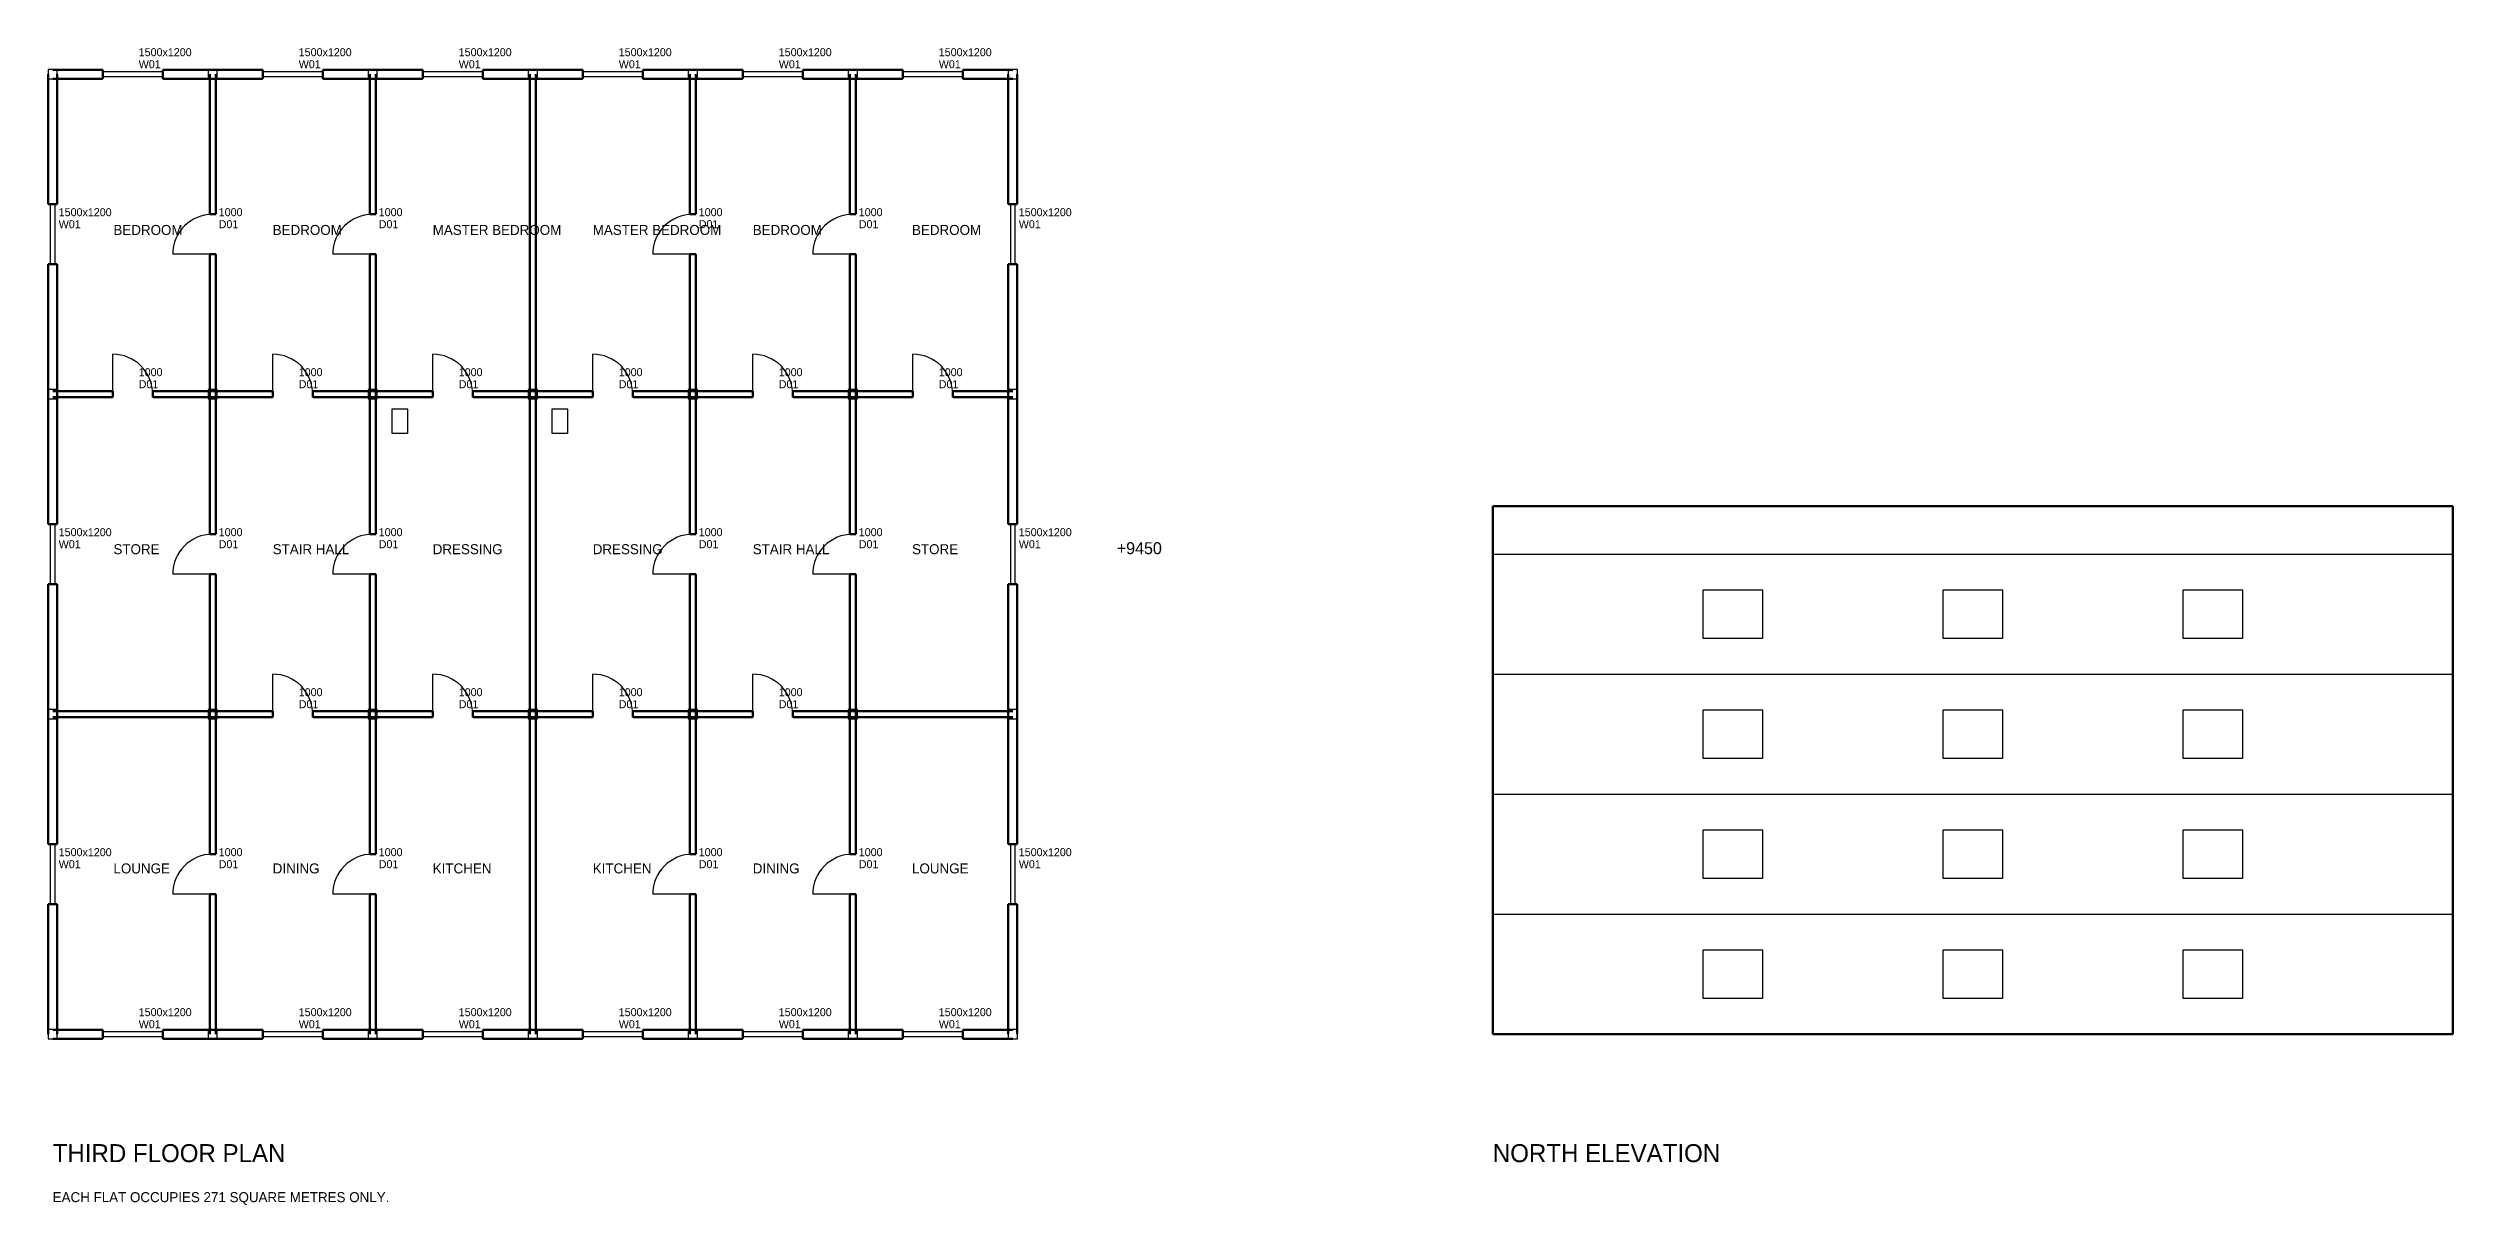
# Model space of a CAD drawing. Header units: millimetres. Extents: x -115 to 225469, y -4269 to 24653.
# Drawn here: x 107885 to 168000, y -4269 to 24653 of the extents above; entities that cross this region are included whole.
import ezdxf

# ---------------------------------------------------------------- set-up
doc = ezdxf.new("R2010")
doc.units = ezdxf.units.MM
for name, color, linetype in [('COLUMN', 5, 'CONTINUOUS'), ('DOOR', 3, 'CONTINUOUS'), ('SANITARY', 7, 'CONTINUOUS'), ('TEXT', 6, 'CONTINUOUS'), ('WALL', 4, 'CONTINUOUS'), ('WIND', 2, 'CONTINUOUS')]:
    doc.layers.add(name, color=color, linetype=linetype)

# ---------------------------------------------------------------- blocks, each defined once
blk = doc.blocks.new('WINDOW')
at = {"layer": 'WIND'}
blk.add_lwpolyline([(-750, -60), (750, -60), (750, 60), (-750, 60)], close=True, dxfattribs=at)
blk = doc.blocks.new('DOOR')
at = {"layer": 'DOOR'}
blk.add_line((-500, 0), (-500, 1000), dxfattribs=at)
blk.add_arc((-500, 0), 1000, 0, 90, dxfattribs=at)
blk = doc.blocks.new('WC-STD')
at = {"layer": 'SANITARY'}
blk.add_lwpolyline([(-200, -300), (200, -300), (200, 300), (-200, 300)], close=True, dxfattribs=at)

msp = doc.modelspace()

# ---------------------------------------------------------------- linework, layer by layer
at = {"layer": 'COLUMN'}
for points in [[(107885, 23885), (108115, 23885), (108115, 24115), (107885, 24115)], [(111885, 23885), (112115, 23885), (112115, 24115), (111885, 24115)], [(115885, 23885), (116115, 23885), (116115, 24115), (115885, 24115)], [(119885, 23885), (120115, 23885), (120115, 24115), (119885, 24115)], [(123885, 23885), (124115, 23885), (124115, 24115), (123885, 24115)], [(127885, 23885), (128115, 23885), (128115, 24115), (127885, 24115)], [(131885, 23885), (132115, 23885), (132115, 24115), (131885, 24115)], [(107885, 15885), (108115, 15885), (108115, 16115), (107885, 16115)], [(111885, 15885), (112115, 15885), (112115, 16115), (111885, 16115)], [(115885, 15885), (116115, 15885), (116115, 16115), (115885, 16115)], [(119885, 15885), (120115, 15885), (120115, 16115), (119885, 16115)], [(123885, 15885), (124115, 15885), (124115, 16115), (123885, 16115)], [(127885, 15885), (128115, 15885), (128115, 16115), (127885, 16115)], [(131885, 15885), (132115, 15885), (132115, 16115), (131885, 16115)], [(107885, 7885), (108115, 7885), (108115, 8115), (107885, 8115)], [(111885, 7885), (112115, 7885), (112115, 8115), (111885, 8115)], [(115885, 7885), (116115, 7885), (116115, 8115), (115885, 8115)], [(119885, 7885), (120115, 7885), (120115, 8115), (119885, 8115)], [(123885, 7885), (124115, 7885), (124115, 8115), (123885, 8115)], [(127885, 7885), (128115, 7885), (128115, 8115), (127885, 8115)], [(131885, 7885), (132115, 7885), (132115, 8115), (131885, 8115)], [(107885, -115), (108115, -115), (108115, 115), (107885, 115)], [(111885, -115), (112115, -115), (112115, 115), (111885, 115)], [(115885, -115), (116115, -115), (116115, 115), (115885, 115)], [(119885, -115), (120115, -115), (120115, 115), (119885, 115)], [(123885, -115), (124115, -115), (124115, 115), (123885, 115)], [(127885, -115), (128115, -115), (128115, 115), (127885, 115)], [(131885, -115), (132115, -115), (132115, 115), (131885, 115)]]:
    msp.add_lwpolyline(points, close=True, dxfattribs=at)
at = {"layer": 'WALL', "lineweight": 50}
for p, q in [((109250, 24112.5), (108000, 24112.5)), ((109250, 23887.5), (109250, 24112.5)), ((112000, 24112.5), (110750, 24112.5)), ((110750, 23887.5), (110750, 24112.5)), ((113250, 24112.5), (112000, 24112.5)), ((113250, 23887.5), (113250, 24112.5)), ((116000, 24112.5), (114750, 24112.5)), ((114750, 23887.5), (114750, 24112.5)), ((117250, 24112.5), (116000, 24112.5)), ((117250, 23887.5), (117250, 24112.5)), ((120000, 24112.5), (118750, 24112.5)), ((118750, 23887.5), (118750, 24112.5)), ((121250, 24112.5), (120000, 24112.5)), ((121250, 23887.5), (121250, 24112.5)), ((124000, 24112.5), (122750, 24112.5)), ((122750, 23887.5), (122750, 24112.5)), ((125250, 24112.5), (124000, 24112.5)), ((125250, 23887.5), (125250, 24112.5)), ((128000, 24112.5), (126750, 24112.5)), ((126750, 23887.5), (126750, 24112.5)), ((129250, 24112.5), (128000, 24112.5)), ((129250, 23887.5), (129250, 24112.5)), ((132000, 24112.5), (130750, 24112.5)), ((130750, 23887.5), (130750, 24112.5)), ((107887.5, 20750), (107887.5, 24000)), ((108000, 23887.5), (109250, 23887.5)), ((108112.5, 24000), (108112.5, 20750)), ((110750, 23887.5), (112000, 23887.5)), ((111925, 20500), (111925, 24000)), ((112000, 23887.5), (113250, 23887.5)), ((112075, 24000), (112075, 20500)), ((114750, 23887.5), (116000, 23887.5)), ((115925, 20500), (115925, 24000)), ((116000, 23887.5), (117250, 23887.5)), ((116075, 24000), (116075, 20500)), ((118750, 23887.5), (120000, 23887.5)), ((119925, 16000), (119925, 24000)), ((120000, 23887.5), (121250, 23887.5)), ((120075, 24000), (120075, 16000)), ((122750, 23887.5), (124000, 23887.5)), ((123925, 20500), (123925, 24000)), ((124000, 23887.5), (125250, 23887.5)), ((124075, 24000), (124075, 20500)), ((126750, 23887.5), (128000, 23887.5)), ((127925, 20500), (127925, 24000)), ((128000, 23887.5), (129250, 23887.5)), ((128075, 24000), (128075, 20500)), ((130750, 23887.5), (132000, 23887.5)), ((131887.5, 20750), (131887.5, 24000)), ((132112.5, 24000), (132112.5, 20750)), ((107887.5, 20750), (108112.5, 20750)), ((111925, 20500), (112075, 20500)), ((115925, 20500), (116075, 20500)), ((123925, 20500), (124075, 20500)), ((127925, 20500), (128075, 20500)), ((131887.5, 20750), (132112.5, 20750)), ((107887.5, 16000), (107887.5, 19250)), ((107887.5, 19250), (108112.5, 19250)), ((108112.5, 19250), (108112.5, 16000)), ((111925, 16000), (111925, 19500)), ((111925, 19500), (112075, 19500)), ((112075, 19500), (112075, 16000)), ((115925, 16000), (115925, 19500)), ((115925, 19500), (116075, 19500)), ((116075, 19500), (116075, 16000)), ((123925, 16000), (123925, 19500)), ((123925, 19500), (124075, 19500)), ((124075, 19500), (124075, 16000)), ((127925, 16000), (127925, 19500)), ((127925, 19500), (128075, 19500)), ((128075, 19500), (128075, 16000)), ((131887.5, 16000), (131887.5, 19250)), ((131887.5, 19250), (132112.5, 19250)), ((132112.5, 19250), (132112.5, 16000)), ((107887.5, 12750), (107887.5, 16000)), ((109500, 16075), (108000, 16075)), ((108000, 15925), (109500, 15925)), ((108112.5, 16000), (108112.5, 12750)), ((109500, 15925), (109500, 16075)), ((112000, 16075), (110500, 16075)), ((110500, 15925), (110500, 16075)), ((110500, 15925), (112000, 15925)), ((111925, 12500), (111925, 16000)), ((113500, 16075), (112000, 16075)), ((112000, 15925), (113500, 15925)), ((112075, 16000), (112075, 12500)), ((113500, 15925), (113500, 16075)), ((116000, 16075), (114500, 16075)), ((114500, 15925), (114500, 16075)), ((114500, 15925), (116000, 15925)), ((115925, 12500), (115925, 16000)), ((117500, 16075), (116000, 16075)), ((116000, 15925), (117500, 15925)), ((116075, 16000), (116075, 12500)), ((117500, 15925), (117500, 16075)), ((120000, 16075), (118500, 16075)), ((118500, 15925), (118500, 16075)), ((118500, 15925), (120000, 15925)), ((119925, 8000), (119925, 16000)), ((121500, 16075), (120000, 16075)), ((120000, 15925), (121500, 15925)), ((120075, 16000), (120075, 8000)), ((121500, 15925), (121500, 16075)), ((124000, 16075), (122500, 16075)), ((122500, 15925), (122500, 16075)), ((122500, 15925), (124000, 15925)), ((123925, 12500), (123925, 16000)), ((125500, 16075), (124000, 16075)), ((124000, 15925), (125500, 15925)), ((124075, 16000), (124075, 12500)), ((125500, 15925), (125500, 16075)), ((128000, 16075), (126500, 16075)), ((126500, 15925), (126500, 16075)), ((126500, 15925), (128000, 15925)), ((127925, 12500), (127925, 16000)), ((129500, 16075), (128000, 16075)), ((128000, 15925), (129500, 15925)), ((128075, 16000), (128075, 12500)), ((129500, 15925), (129500, 16075)), ((132000, 16075), (130500, 16075)), ((130500, 15925), (130500, 16075)), ((130500, 15925), (132000, 15925)), ((131887.5, 12750), (131887.5, 16000)), ((132112.5, 16000), (132112.5, 12750)), ((107887.5, 12750), (108112.5, 12750)), ((131887.5, 12750), (132112.5, 12750)), ((168000, 13200), (144000, 13200)), ((144000, 13200), (144000, 0)), ((168000, 0), (168000, 13200)), ((111925, 12500), (112075, 12500)), ((115925, 12500), (116075, 12500)), ((123925, 12500), (124075, 12500)), ((127925, 12500), (128075, 12500)), ((111925, 8000), (111925, 11500)), ((111925, 11500), (112075, 11500)), ((112075, 11500), (112075, 8000)), ((115925, 8000), (115925, 11500)), ((115925, 11500), (116075, 11500)), ((116075, 11500), (116075, 8000)), ((123925, 8000), (123925, 11500)), ((123925, 11500), (124075, 11500)), ((124075, 11500), (124075, 8000)), ((127925, 8000), (127925, 11500)), ((127925, 11500), (128075, 11500)), ((128075, 11500), (128075, 8000)), ((107887.5, 8000), (107887.5, 11250)), ((107887.5, 11250), (108112.5, 11250)), ((108112.5, 11250), (108112.5, 8000)), ((131887.5, 8000), (131887.5, 11250)), ((131887.5, 11250), (132112.5, 11250)), ((132112.5, 11250), (132112.5, 8000)), ((107887.5, 4750), (107887.5, 8000)), ((112000, 8075), (108000, 8075)), ((108000, 7925), (112000, 7925)), ((108112.5, 8000), (108112.5, 4750)), ((111925, 4500), (111925, 8000)), ((113500, 8075), (112000, 8075)), ((112000, 7925), (113500, 7925)), ((112075, 8000), (112075, 4500)), ((113500, 7925), (113500, 8075)), ((116000, 8075), (114500, 8075)), ((114500, 7925), (114500, 8075)), ((114500, 7925), (116000, 7925)), ((115925, 4500), (115925, 8000)), ((117500, 8075), (116000, 8075)), ((116000, 7925), (117500, 7925)), ((116075, 8000), (116075, 4500)), ((117500, 7925), (117500, 8075)), ((120000, 8075), (118500, 8075)), ((118500, 7925), (118500, 8075)), ((118500, 7925), (120000, 7925)), ((119925, 0), (119925, 8000)), ((121500, 8075), (120000, 8075)), ((120000, 7925), (121500, 7925)), ((120075, 8000), (120075, 0)), ((121500, 7925), (121500, 8075)), ((124000, 8075), (122500, 8075)), ((122500, 7925), (122500, 8075)), ((122500, 7925), (124000, 7925)), ((123925, 4500), (123925, 8000)), ((125500, 8075), (124000, 8075)), ((124000, 7925), (125500, 7925)), ((124075, 8000), (124075, 4500)), ((125500, 7925), (125500, 8075)), ((128000, 8075), (126500, 8075)), ((126500, 7925), (126500, 8075)), ((126500, 7925), (128000, 7925)), ((127925, 4500), (127925, 8000)), ((132000, 8075), (128000, 8075)), ((128000, 7925), (132000, 7925)), ((128075, 8000), (128075, 4500)), ((131887.5, 4750), (131887.5, 8000)), ((132112.5, 8000), (132112.5, 4750)), ((107887.5, 4750), (108112.5, 4750)), ((111925, 4500), (112075, 4500)), ((115925, 4500), (116075, 4500)), ((123925, 4500), (124075, 4500)), ((127925, 4500), (128075, 4500)), ((131887.5, 4750), (132112.5, 4750)), ((107887.5, 0), (107887.5, 3250)), ((107887.5, 3250), (108112.5, 3250)), ((108112.5, 3250), (108112.5, 0)), ((111925, 0), (111925, 3500)), ((111925, 3500), (112075, 3500)), ((112075, 3500), (112075, 0)), ((115925, 0), (115925, 3500)), ((115925, 3500), (116075, 3500)), ((116075, 3500), (116075, 0)), ((123925, 0), (123925, 3500)), ((123925, 3500), (124075, 3500)), ((124075, 3500), (124075, 0)), ((127925, 0), (127925, 3500)), ((127925, 3500), (128075, 3500)), ((128075, 3500), (128075, 0)), ((131887.5, 0), (131887.5, 3250)), ((131887.5, 3250), (132112.5, 3250)), ((132112.5, 3250), (132112.5, 0)), ((109250, 112.5), (108000, 112.5)), ((109250, -112.5), (109250, 112.5)), ((112000, 112.5), (110750, 112.5)), ((110750, -112.5), (110750, 112.5)), ((113250, 112.5), (112000, 112.5)), ((113250, -112.5), (113250, 112.5)), ((116000, 112.5), (114750, 112.5)), ((114750, -112.5), (114750, 112.5)), ((117250, 112.5), (116000, 112.5)), ((117250, -112.5), (117250, 112.5)), ((120000, 112.5), (118750, 112.5)), ((118750, -112.5), (118750, 112.5)), ((121250, 112.5), (120000, 112.5)), ((121250, -112.5), (121250, 112.5)), ((124000, 112.5), (122750, 112.5)), ((122750, -112.5), (122750, 112.5)), ((125250, 112.5), (124000, 112.5)), ((125250, -112.5), (125250, 112.5)), ((128000, 112.5), (126750, 112.5)), ((126750, -112.5), (126750, 112.5)), ((129250, 112.5), (128000, 112.5)), ((129250, -112.5), (129250, 112.5)), ((132000, 112.5), (130750, 112.5)), ((130750, -112.5), (130750, 112.5)), ((144000, 0), (168000, 0)), ((108000, -112.5), (109250, -112.5)), ((110750, -112.5), (112000, -112.5)), ((112000, -112.5), (113250, -112.5)), ((114750, -112.5), (116000, -112.5)), ((116000, -112.5), (117250, -112.5)), ((118750, -112.5), (120000, -112.5)), ((120000, -112.5), (121250, -112.5)), ((122750, -112.5), (124000, -112.5)), ((124000, -112.5), (125250, -112.5)), ((126750, -112.5), (128000, -112.5)), ((128000, -112.5), (129250, -112.5)), ((130750, -112.5), (132000, -112.5))]:
    msp.add_line(p, q, dxfattribs=at)
at = {"layer": 'WALL'}
for p, q in [((144000, 12000), (168000, 12000)), ((144000, 9000), (168000, 9000)), ((144000, 6000), (168000, 6000)), ((144000, 3000), (168000, 3000)), ((144000, 0), (168000, 0))]:
    msp.add_line(p, q, dxfattribs=at)
at = {"layer": 'WIND'}
for points in [[(149250, 9900), (150750, 9900), (150750, 11100), (149250, 11100)], [(155250, 9900), (156750, 9900), (156750, 11100), (155250, 11100)], [(161250, 9900), (162750, 9900), (162750, 11100), (161250, 11100)], [(149250, 6900), (150750, 6900), (150750, 8100), (149250, 8100)], [(155250, 6900), (156750, 6900), (156750, 8100), (155250, 8100)], [(161250, 6900), (162750, 6900), (162750, 8100), (161250, 8100)], [(149250, 3900), (150750, 3900), (150750, 5100), (149250, 5100)], [(155250, 3900), (156750, 3900), (156750, 5100), (155250, 5100)], [(161250, 3900), (162750, 3900), (162750, 5100), (161250, 5100)], [(149250, 900), (150750, 900), (150750, 2100), (149250, 2100)], [(155250, 900), (156750, 900), (156750, 2100), (155250, 2100)], [(161250, 900), (162750, 900), (162750, 2100), (161250, 2100)]]:
    msp.add_lwpolyline(points, close=True, dxfattribs=at)

# ---------------------------------------------------------------- block references
at = {"layer": 'DOOR'}
ref = msp.add_blockref('DOOR', (112000, 20000), dxfattribs=dict(at, rotation=90))
ref.add_attrib('MARK', 'D01', (112150, 20150), dxfattribs={"layer": 'TEXT', "height": 200})
ref.add_attrib('WIDTH', '1000', (112150, 20450), dxfattribs={"layer": 'TEXT', "height": 200})
ref = msp.add_blockref('DOOR', (116000, 20000), dxfattribs=dict(at, rotation=90))
ref.add_attrib('MARK', 'D01', (116150, 20150), dxfattribs={"layer": 'TEXT', "height": 200})
ref.add_attrib('WIDTH', '1000', (116150, 20450), dxfattribs={"layer": 'TEXT', "height": 200})
ref = msp.add_blockref('DOOR', (124000, 20000), dxfattribs=dict(at, rotation=90))
ref.add_attrib('MARK', 'D01', (124150, 20150), dxfattribs={"layer": 'TEXT', "height": 200})
ref.add_attrib('WIDTH', '1000', (124150, 20450), dxfattribs={"layer": 'TEXT', "height": 200})
ref = msp.add_blockref('DOOR', (128000, 20000), dxfattribs=dict(at, rotation=90))
ref.add_attrib('MARK', 'D01', (128150, 20150), dxfattribs={"layer": 'TEXT', "height": 200})
ref.add_attrib('WIDTH', '1000', (128150, 20450), dxfattribs={"layer": 'TEXT', "height": 200})
ref = msp.add_blockref('DOOR', (110000, 16000), dxfattribs=at)
ref.add_attrib('MARK', 'D01', (110150, 16150), dxfattribs={"layer": 'TEXT', "height": 200})
ref.add_attrib('WIDTH', '1000', (110150, 16450), dxfattribs={"layer": 'TEXT', "height": 200})
ref = msp.add_blockref('DOOR', (114000, 16000), dxfattribs=at)
ref.add_attrib('MARK', 'D01', (114150, 16150), dxfattribs={"layer": 'TEXT', "height": 200})
ref.add_attrib('WIDTH', '1000', (114150, 16450), dxfattribs={"layer": 'TEXT', "height": 200})
ref = msp.add_blockref('DOOR', (118000, 16000), dxfattribs=at)
ref.add_attrib('MARK', 'D01', (118150, 16150), dxfattribs={"layer": 'TEXT', "height": 200})
ref.add_attrib('WIDTH', '1000', (118150, 16450), dxfattribs={"layer": 'TEXT', "height": 200})
ref = msp.add_blockref('DOOR', (122000, 16000), dxfattribs=at)
ref.add_attrib('MARK', 'D01', (122150, 16150), dxfattribs={"layer": 'TEXT', "height": 200})
ref.add_attrib('WIDTH', '1000', (122150, 16450), dxfattribs={"layer": 'TEXT', "height": 200})
ref = msp.add_blockref('DOOR', (126000, 16000), dxfattribs=at)
ref.add_attrib('MARK', 'D01', (126150, 16150), dxfattribs={"layer": 'TEXT', "height": 200})
ref.add_attrib('WIDTH', '1000', (126150, 16450), dxfattribs={"layer": 'TEXT', "height": 200})
ref = msp.add_blockref('DOOR', (130000, 16000), dxfattribs=at)
ref.add_attrib('MARK', 'D01', (130150, 16150), dxfattribs={"layer": 'TEXT', "height": 200})
ref.add_attrib('WIDTH', '1000', (130150, 16450), dxfattribs={"layer": 'TEXT', "height": 200})
ref = msp.add_blockref('DOOR', (112000, 12000), dxfattribs=dict(at, rotation=90))
ref.add_attrib('MARK', 'D01', (112150, 12150), dxfattribs={"layer": 'TEXT', "height": 200})
ref.add_attrib('WIDTH', '1000', (112150, 12450), dxfattribs={"layer": 'TEXT', "height": 200})
ref = msp.add_blockref('DOOR', (116000, 12000), dxfattribs=dict(at, rotation=90))
ref.add_attrib('MARK', 'D01', (116150, 12150), dxfattribs={"layer": 'TEXT', "height": 200})
ref.add_attrib('WIDTH', '1000', (116150, 12450), dxfattribs={"layer": 'TEXT', "height": 200})
ref = msp.add_blockref('DOOR', (124000, 12000), dxfattribs=dict(at, rotation=90))
ref.add_attrib('MARK', 'D01', (124150, 12150), dxfattribs={"layer": 'TEXT', "height": 200})
ref.add_attrib('WIDTH', '1000', (124150, 12450), dxfattribs={"layer": 'TEXT', "height": 200})
ref = msp.add_blockref('DOOR', (128000, 12000), dxfattribs=dict(at, rotation=90))
ref.add_attrib('MARK', 'D01', (128150, 12150), dxfattribs={"layer": 'TEXT', "height": 200})
ref.add_attrib('WIDTH', '1000', (128150, 12450), dxfattribs={"layer": 'TEXT', "height": 200})
ref = msp.add_blockref('DOOR', (114000, 8000), dxfattribs=at)
ref.add_attrib('MARK', 'D01', (114150, 8150), dxfattribs={"layer": 'TEXT', "height": 200})
ref.add_attrib('WIDTH', '1000', (114150, 8450), dxfattribs={"layer": 'TEXT', "height": 200})
ref = msp.add_blockref('DOOR', (118000, 8000), dxfattribs=at)
ref.add_attrib('MARK', 'D01', (118150, 8150), dxfattribs={"layer": 'TEXT', "height": 200})
ref.add_attrib('WIDTH', '1000', (118150, 8450), dxfattribs={"layer": 'TEXT', "height": 200})
ref = msp.add_blockref('DOOR', (122000, 8000), dxfattribs=at)
ref.add_attrib('MARK', 'D01', (122150, 8150), dxfattribs={"layer": 'TEXT', "height": 200})
ref.add_attrib('WIDTH', '1000', (122150, 8450), dxfattribs={"layer": 'TEXT', "height": 200})
ref = msp.add_blockref('DOOR', (126000, 8000), dxfattribs=at)
ref.add_attrib('MARK', 'D01', (126150, 8150), dxfattribs={"layer": 'TEXT', "height": 200})
ref.add_attrib('WIDTH', '1000', (126150, 8450), dxfattribs={"layer": 'TEXT', "height": 200})
ref = msp.add_blockref('DOOR', (112000, 4000), dxfattribs=dict(at, rotation=90))
ref.add_attrib('MARK', 'D01', (112150, 4150), dxfattribs={"layer": 'TEXT', "height": 200})
ref.add_attrib('WIDTH', '1000', (112150, 4450), dxfattribs={"layer": 'TEXT', "height": 200})
ref = msp.add_blockref('DOOR', (116000, 4000), dxfattribs=dict(at, rotation=90))
ref.add_attrib('MARK', 'D01', (116150, 4150), dxfattribs={"layer": 'TEXT', "height": 200})
ref.add_attrib('WIDTH', '1000', (116150, 4450), dxfattribs={"layer": 'TEXT', "height": 200})
ref = msp.add_blockref('DOOR', (124000, 4000), dxfattribs=dict(at, rotation=90))
ref.add_attrib('MARK', 'D01', (124150, 4150), dxfattribs={"layer": 'TEXT', "height": 200})
ref.add_attrib('WIDTH', '1000', (124150, 4450), dxfattribs={"layer": 'TEXT', "height": 200})
ref = msp.add_blockref('DOOR', (128000, 4000), dxfattribs=dict(at, rotation=90))
ref.add_attrib('MARK', 'D01', (128150, 4150), dxfattribs={"layer": 'TEXT', "height": 200})
ref.add_attrib('WIDTH', '1000', (128150, 4450), dxfattribs={"layer": 'TEXT', "height": 200})
at = {"layer": 'SANITARY'}
for p in [(116675, 15325), (120675, 15325)]:
    msp.add_blockref('WC-STD', p, dxfattribs=at)
at = {"layer": 'WIND'}
ref = msp.add_blockref('WINDOW', (110000, 24000), dxfattribs=at)
ref.add_attrib('MARK', 'W01', (110150, 24150), dxfattribs={"layer": 'TEXT', "height": 200})
ref.add_attrib('SIZE', '1500x1200', (110150, 24450), dxfattribs={"layer": 'TEXT', "height": 200})
ref = msp.add_blockref('WINDOW', (114000, 24000), dxfattribs=at)
ref.add_attrib('MARK', 'W01', (114150, 24150), dxfattribs={"layer": 'TEXT', "height": 200})
ref.add_attrib('SIZE', '1500x1200', (114150, 24450), dxfattribs={"layer": 'TEXT', "height": 200})
ref = msp.add_blockref('WINDOW', (118000, 24000), dxfattribs=at)
ref.add_attrib('MARK', 'W01', (118150, 24150), dxfattribs={"layer": 'TEXT', "height": 200})
ref.add_attrib('SIZE', '1500x1200', (118150, 24450), dxfattribs={"layer": 'TEXT', "height": 200})
ref = msp.add_blockref('WINDOW', (122000, 24000), dxfattribs=at)
ref.add_attrib('MARK', 'W01', (122150, 24150), dxfattribs={"layer": 'TEXT', "height": 200})
ref.add_attrib('SIZE', '1500x1200', (122150, 24450), dxfattribs={"layer": 'TEXT', "height": 200})
ref = msp.add_blockref('WINDOW', (126000, 24000), dxfattribs=at)
ref.add_attrib('MARK', 'W01', (126150, 24150), dxfattribs={"layer": 'TEXT', "height": 200})
ref.add_attrib('SIZE', '1500x1200', (126150, 24450), dxfattribs={"layer": 'TEXT', "height": 200})
ref = msp.add_blockref('WINDOW', (130000, 24000), dxfattribs=at)
ref.add_attrib('MARK', 'W01', (130150, 24150), dxfattribs={"layer": 'TEXT', "height": 200})
ref.add_attrib('SIZE', '1500x1200', (130150, 24450), dxfattribs={"layer": 'TEXT', "height": 200})
ref = msp.add_blockref('WINDOW', (108000, 20000), dxfattribs=dict(at, rotation=90))
ref.add_attrib('MARK', 'W01', (108150, 20150), dxfattribs={"layer": 'TEXT', "height": 200})
ref.add_attrib('SIZE', '1500x1200', (108150, 20450), dxfattribs={"layer": 'TEXT', "height": 200})
ref = msp.add_blockref('WINDOW', (132000, 20000), dxfattribs=dict(at, rotation=90))
ref.add_attrib('MARK', 'W01', (132150, 20150), dxfattribs={"layer": 'TEXT', "height": 200})
ref.add_attrib('SIZE', '1500x1200', (132150, 20450), dxfattribs={"layer": 'TEXT', "height": 200})
ref = msp.add_blockref('WINDOW', (108000, 12000), dxfattribs=dict(at, rotation=90))
ref.add_attrib('MARK', 'W01', (108150, 12150), dxfattribs={"layer": 'TEXT', "height": 200})
ref.add_attrib('SIZE', '1500x1200', (108150, 12450), dxfattribs={"layer": 'TEXT', "height": 200})
ref = msp.add_blockref('WINDOW', (132000, 12000), dxfattribs=dict(at, rotation=90))
ref.add_attrib('MARK', 'W01', (132150, 12150), dxfattribs={"layer": 'TEXT', "height": 200})
ref.add_attrib('SIZE', '1500x1200', (132150, 12450), dxfattribs={"layer": 'TEXT', "height": 200})
ref = msp.add_blockref('WINDOW', (108000, 4000), dxfattribs=dict(at, rotation=90))
ref.add_attrib('MARK', 'W01', (108150, 4150), dxfattribs={"layer": 'TEXT', "height": 200})
ref.add_attrib('SIZE', '1500x1200', (108150, 4450), dxfattribs={"layer": 'TEXT', "height": 200})
ref = msp.add_blockref('WINDOW', (132000, 4000), dxfattribs=dict(at, rotation=90))
ref.add_attrib('MARK', 'W01', (132150, 4150), dxfattribs={"layer": 'TEXT', "height": 200})
ref.add_attrib('SIZE', '1500x1200', (132150, 4450), dxfattribs={"layer": 'TEXT', "height": 200})
ref = msp.add_blockref('WINDOW', (110000, 0), dxfattribs=at)
ref.add_attrib('MARK', 'W01', (110150, 150), dxfattribs={"layer": 'TEXT', "height": 200})
ref.add_attrib('SIZE', '1500x1200', (110150, 450), dxfattribs={"layer": 'TEXT', "height": 200})
ref = msp.add_blockref('WINDOW', (114000, 0), dxfattribs=at)
ref.add_attrib('MARK', 'W01', (114150, 150), dxfattribs={"layer": 'TEXT', "height": 200})
ref.add_attrib('SIZE', '1500x1200', (114150, 450), dxfattribs={"layer": 'TEXT', "height": 200})
ref = msp.add_blockref('WINDOW', (118000, 0), dxfattribs=at)
ref.add_attrib('MARK', 'W01', (118150, 150), dxfattribs={"layer": 'TEXT', "height": 200})
ref.add_attrib('SIZE', '1500x1200', (118150, 450), dxfattribs={"layer": 'TEXT', "height": 200})
ref = msp.add_blockref('WINDOW', (122000, 0), dxfattribs=at)
ref.add_attrib('MARK', 'W01', (122150, 150), dxfattribs={"layer": 'TEXT', "height": 200})
ref.add_attrib('SIZE', '1500x1200', (122150, 450), dxfattribs={"layer": 'TEXT', "height": 200})
ref = msp.add_blockref('WINDOW', (126000, 0), dxfattribs=at)
ref.add_attrib('MARK', 'W01', (126150, 150), dxfattribs={"layer": 'TEXT', "height": 200})
ref.add_attrib('SIZE', '1500x1200', (126150, 450), dxfattribs={"layer": 'TEXT', "height": 200})
ref = msp.add_blockref('WINDOW', (130000, 0), dxfattribs=at)
ref.add_attrib('MARK', 'W01', (130150, 150), dxfattribs={"layer": 'TEXT', "height": 200})
ref.add_attrib('SIZE', '1500x1200', (130150, 450), dxfattribs={"layer": 'TEXT', "height": 200})

# ---------------------------------------------------------------- texts
at = {"layer": 'TEXT'}
for s, height, p in [('BEDROOM', 250, (109518.8, 19981.2)), ('BEDROOM', 250, (113500, 19981.2)), ('MASTER BEDROOM', 250, (117500, 19981.2)), ('MASTER BEDROOM', 250, (121500, 19981.2)), ('BEDROOM', 250, (125500, 19981.2)), ('BEDROOM', 250, (129481.2, 19981.2)), ('STORE', 250, (109518.8, 12000)), ('STAIR HALL', 250, (113500, 12000)), ('DRESSING', 250, (117500, 12000)), ('DRESSING', 250, (121500, 12000)), ('STAIR HALL', 250, (125500, 12000)), ('STORE', 250, (129481.2, 12000)), ('+9450', 300, (134600, 12000)), ('LOUNGE', 250, (109518.8, 4018.8)), ('DINING', 250, (113500, 4018.8)), ('KITCHEN', 250, (117500, 4018.8)), ('KITCHEN', 250, (121500, 4018.8)), ('DINING', 250, (125500, 4018.8)), ('LOUNGE', 250, (129481.2, 4018.8)), ('THIRD FLOOR PLAN', 450, (108000, -3200)), ('NORTH ELEVATION', 450, (144000, -3200)), ('EACH FLAT OCCUPIES 271 SQUARE METRES ONLY.', 250, (108000, -4200))]:
    msp.add_text(s, height=height, dxfattribs=at).set_placement(p)

doc.saveas('drawing.dxf')
